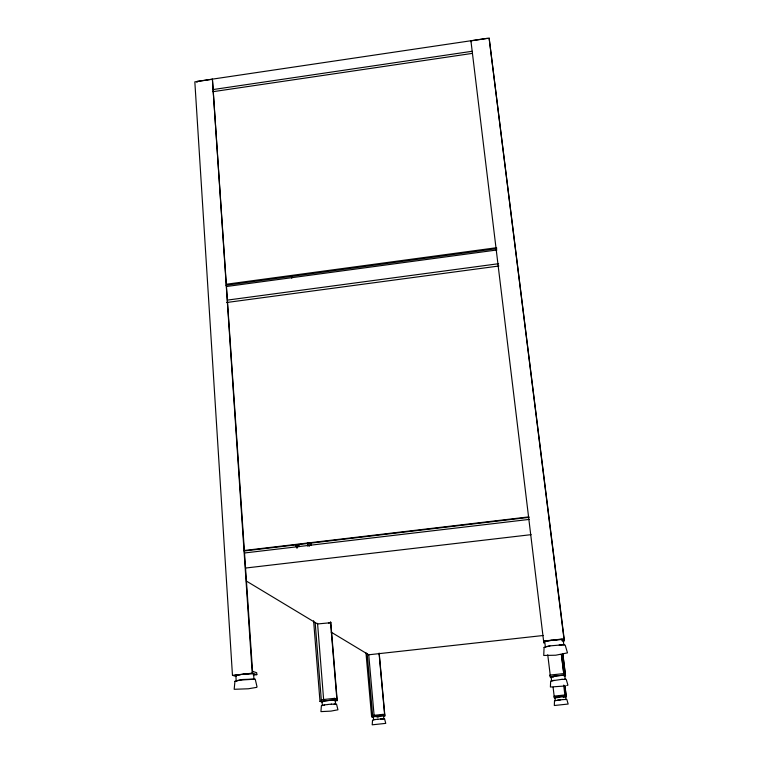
<?xml version="1.0" encoding="UTF-8"?>
<svg xmlns="http://www.w3.org/2000/svg" width="763" height="763" viewBox="0 0 763 763"><rect width="100%" height="100%" fill="white"/><g stroke="black" fill="none" stroke-linecap="round" stroke-linejoin="round"><path stroke-width="1.14" d="M373.612 719.843L373.345 716.753L383.541 715.818L383.818 718.908L380.546 718.994M566.747 685.546L567.92 685.136L566.213 679.347L561.806 679.404M565.316 699.452L566.051 699.528L565.66 696.409L562.989 696.962L566.251 696.695L564.906 685.365M555.979 700.444L555.283 700.672L554.901 697.563L565.66 696.409M237.932 680.348L236.206 681.187L235.872 675.98A9.156 0.868 -5 0 1 244.942 674.101A9.156 0.868 -5 0 1 253.45 674.492M546.566 646.681L549.904 645.984M324.618 704.936L321.404 705.689L320.927 711.621L330.932 711.116L337.942 709.8L336.512 704.068L331.256 704.22M554.148 680.291L551.63 680.92L551.153 677M375.272 719.557L372.544 720.1L372.201 724.821L385.744 723.381L384.571 718.822L377.704 719.213M487.338 38.312L196.94 81.431L197.007 82.471M242.653 674.425L252.687 673.319L212.41 79.238L194.832 81.851L232.467 675.35L236.368 676.514M551.735 640.376L543.628 641.273L470.924 40.849L489.131 38.15L564.153 638.812L564.219 640.834L562.264 641.054M212.915 89.586L472.154 51.274M213.058 91.674L472.411 53.381M238.743 680.157L253.945 679.242L253.602 674.025M226.535 284.217L496.627 247.698M225.962 285.248L496.751 248.643M226.687 286.478L496.904 249.978M227.536 300.088L498.63 263.702M226.516 302.52L498.907 266.001M323.989 704.945L327.775 704.535M563.571 686.099L550.4 687.015L550.657 681.025L562.283 679.289M374.795 719.566L377.809 719.242M557.543 700.129L560.624 699.757M243.588 550.571L528.912 516.885M244.303 550.972L528.997 517.371M244.875 552.937L529.284 519.403M245.886 568.006L531.134 534.653M328.5 622.97L330.856 622.703L317.561 623.953L246.43 581.101M331.123 632.126L368.739 654.788L543.189 635.503M232.467 675.35L252.229 673.176L256.835 674.664L256.702 672.718L252.553 671.354M564.153 638.812L543.59 641.073L543.962 643.066L543.723 641.101M234.851 675.284L240.421 674.673M555.216 639.995L562.169 639.232M253.316 675.045L256.835 674.664M321.29 699.776L334.566 698.336L336.855 699.089L334.661 699.328M547.748 654.778L550.524 677.62L550.142 675.064L563.809 673.586L563.867 674.597L561.368 654.492M313.612 620.767L319.983 701.388L334.69 699.805L337.217 700.615L330.78 622.265M550.323 676.533L565.459 674.902L562.817 653.633M334.785 700.777L337.217 700.615M379.984 715.312L384.638 714.817L383.198 714.34L372.64 715.465L374.156 715.932L368.739 654.788M558.526 696.276L560.671 696.047M365.963 652.766L371.61 716.743L383.303 715.503L384.895 716.018L379.211 653.281M566.232 696.009L554.262 697.277L554.386 697.954L558.669 697.439M376.779 716.877L379.097 716.629M563.723 699.471L554.51 700.749L554.31 705.508L568.168 704.039L566.823 699.442L563.332 699.557M377.199 716.772L379.02 716.61M327.604 704.487L331.581 704.125M559.184 644.964L562.598 644.916M334.108 704.087L335.567 704.173L335.253 700.291M564.315 679.308L565.24 679.452L564.754 675.532M319.983 701.388L322.673 702.189M371.61 716.743L373.298 717.249M295.682 544.677L297.131 547.939M295.434 544.734L296.883 547.996M297.141 544.505L298.104 546.68M298.343 544.391L299.306 546.566M298.095 544.448L299.048 546.623M550.142 675.064L550.333 676.056M554.234 696.733L554.119 696.114L564.925 694.959L564.954 695.589M470.924 40.849L471.048 41.803M564.219 640.834L489.131 38.15M563.199 639.938L563.857 645.221M562.712 653.548L565.497 675.999L565.459 674.902M561.473 654.692L563.991 675.064M564.935 686.071L566.251 696.695M563.666 685.117L565.097 696.753M553.089 687.282L554.386 697.954M545.402 647.243L544.763 641.969A9.27 0.916 -6.3 0 1 556.265 639.814A9.27 0.916 -6.3 0 1 561.988 640.529M379.058 653.204L384.743 715.961M383.198 714.34L383.303 715.503M367.184 653.843L372.735 716.629M330.513 621.902L336.979 700.539M334.566 698.336L334.69 699.805M291.552 275.834L291.743 278.199M317.551 623.361L323.703 700.51M310.779 542.96L310.97 545.335M322.348 705.594L322.043 701.712A6.743 0.486 -5.5 0 1 329.215 700.463A6.743 0.486 -5.5 0 1 334.938 700.568M308.853 542.941L309.139 546.508M315.167 622.551L321.404 701.235M307.422 542.512L307.708 546.07M212.41 79.238L252.229 673.176M553.652 677.115A6.838 0.496 -6.2 0 1 552.46 676.562A6.838 0.496 -6.2 0 1 561.654 675.446A6.838 0.496 -6.2 0 1 563.857 675.884M544.086 647.386L543.733 655.465L555.722 655.217L567.491 652.87L565.173 645.078L563.743 644.725L549.217 645.946L544.086 647.386M234.937 681.321L234.174 689.294L248.318 688.779L256.816 687.339L257.017 686.795L255.214 679.099L242.605 679.49L234.937 681.321"/></g></svg>
